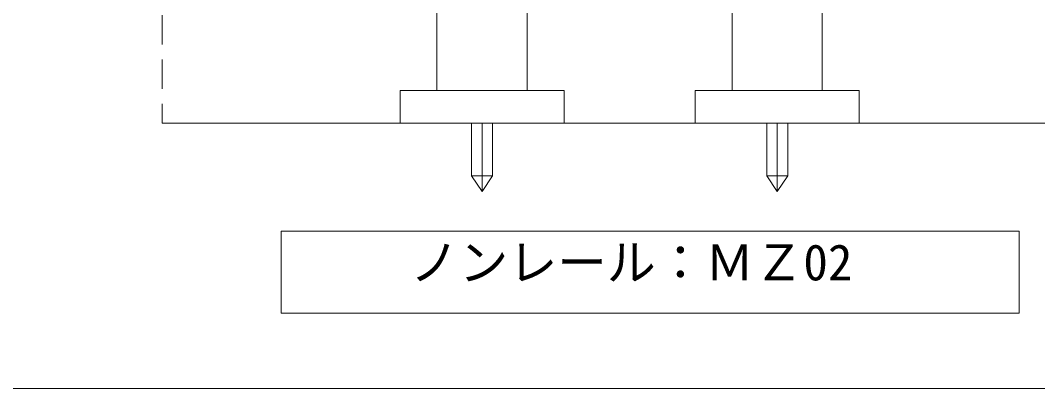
# Model space of a CAD drawing. Units: millimetres on the paper, enlarged 5 times, with parts at other scales. Extents: x -992 to 1008, y -685 to 700.
# Drawn here: x -614.5 to -407.7, y -26.2 to 48.5 of the extents above; entities that cross this region are included whole.
import ezdxf
from ezdxf.enums import TextEntityAlignment as Align

# ---------------------------------------------------------------- set-up
doc = ezdxf.new("R2010")
doc.units = ezdxf.units.MM
doc.header["$LTSCALE"] = 5
doc.linetypes.add('CHAIN1', pattern=[8, 5, -1, 1, -1])
doc.linetypes.add('DASHED1', pattern=[1.8, 1.2, -0.6])
for name, color, linetype, lineweight in [('1-0_H-SYM', 7, 'Continuous', 20), ('1-1_0', 7, 'Continuous', 20), ('2-0_18', 7, 'Continuous', 18)]:
    doc.layers.add(name, color=color, linetype=linetype, lineweight=lineweight)
doc.styles.add('ＭＳ ゴシック', font='')
doc.styles.get('ＭＳ ゴシック').set_extended_font_data('MS Gothic')

msp = doc.modelspace()

# ---------------------------------------------------------------- linework, layer by layer
at = {"layer": '1-0_H-SYM'}
msp.add_lwpolyline([(197.5, -26.25), (-967.5, -26.25), (-967.5, 675)], dxfattribs=at)
at = {"layer": '1-1_0'}
msp.add_lwpolyline([(197.5, -26.25), (-967.5, -26.25), (-967.5, 675)], dxfattribs=at)
at = {"layer": '2-0_18', "linetype": 'DASHED1', "lineweight": 20}
msp.add_line((-585.663, 526.589), (-585.663, 27.61), dxfattribs=at)
at = {"layer": '2-0_18'}
for p, q in [((-451.496, 67.61), (-451.496, 34.277)), ((-451.496, 34.277), (-469.829, 34.277))]:
    msp.add_line(p, q, dxfattribs=at)
at = {"layer": '2-0_18', "lineweight": 20}
for p, q in [((-585.663, 27.61), (-340.776, 27.61)), ((-518.549, 27.585), (-518.549, 27.61)), ((-518.53, 27.61), (-518.53, 16.943)), ((-518.53, 23.396), (-518.53, 27.61)), ((-458.549, 27.585), (-458.549, 27.61)), ((-458.53, 27.61), (-458.53, 16.943)), ((-458.53, 23.396), (-458.53, 27.61)), ((-518.53, 22.973), (-518.53, 23.396)), ((-458.53, 22.973), (-458.53, 23.396)), ((-522.796, 16.943), (-520.663, 13.743)), ((-518.53, 16.943), (-520.663, 13.743)), ((-462.796, 16.943), (-460.663, 13.743)), ((-458.53, 16.943), (-460.663, 13.743))]:
    msp.add_line(p, q, dxfattribs=at)
at = {"layer": '2-0_18', "linetype": 'CHAIN1'}
for p, q in [((-520.663, 22.792), (-520.663, 27.61)), ((-520.663, 13.743), (-520.663, 27.61)), ((-460.663, 22.792), (-460.663, 27.61)), ((-460.663, 13.743), (-460.663, 27.61))]:
    msp.add_line(p, q, dxfattribs=at)
at = {"layer": '2-0_18'}
for points in [[(-529.83, 34.277), (-529.83, 67.61), (-511.496, 67.61), (-511.496, 34.277)], [(-561.504, -10.927), (-411.504, -10.927), (-411.504, 5.74), (-561.504, 5.74)]]:
    msp.add_lwpolyline(points, close=True, dxfattribs=at)
for points in [[(-469.829, 34.277), (-469.829, 67.61), (-451.496, 67.61)], [(-537.33, 27.61), (-537.33, 34.277), (-503.996, 34.277), (-503.996, 27.61)], [(-477.33, 27.61), (-477.33, 34.277), (-443.996, 34.277), (-443.996, 27.61)]]:
    msp.add_lwpolyline(points, dxfattribs=at)
at = {"layer": '2-0_18', "lineweight": 20}
for points in [[(-522.796, 27.61), (-522.796, 16.943), (-518.53, 16.943)], [(-462.796, 27.61), (-462.796, 16.943), (-458.53, 16.943)]]:
    msp.add_lwpolyline(points, dxfattribs=at)
at = {"layer": '2-0_18', "linetype": 'CHAIN1'}
for points in [[(-520.663, 13.743), (-520.663, 22.792), (-520.663, 23.396)], [(-460.663, 13.743), (-460.663, 22.792), (-460.663, 23.396)]]:
    msp.add_lwpolyline(points, dxfattribs=at)

# ---------------------------------------------------------------- texts
at = {"layer": '2-0_18', "style": 'ＭＳ ゴシック'}
msp.add_text('ノンレール：ＭＺ02', height=7.331, dxfattribs=at).set_placement((-535.341, -6.475), align=Align.BOTTOM_LEFT)

doc.saveas('drawing.dxf')
